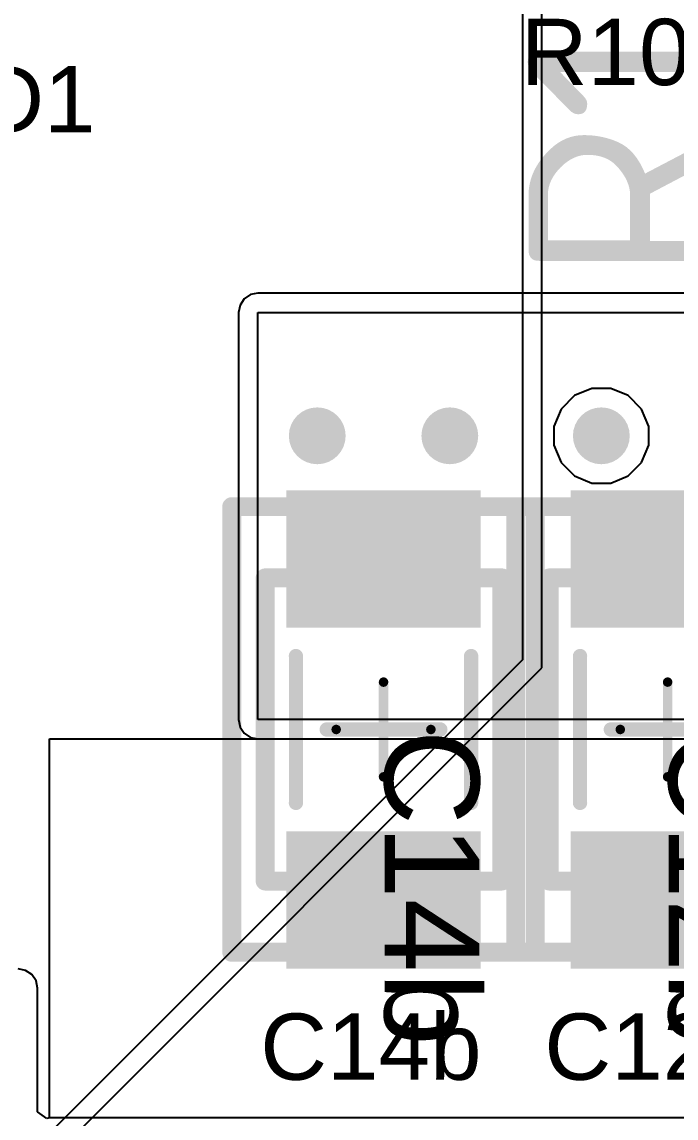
# Model space of a CAD drawing. Header units: inches. Extents: x 0 to 110, y 0 to 95.
# Drawn here: x 32.51 to 39.42, y 43.75 to 55.32 of the extents above; entities that cross this region are included whole.
import ezdxf

# ---------------------------------------------------------------- set-up
doc = ezdxf.new("R2010")
doc.units = ezdxf.units.IN
for name, color, linetype in [('Bottom Courtyard', 56, 'Continuous'), ('Bottom Layer', 5, 'Continuous'), ('Int1', 16, 'Continuous'), ('Int2', 76, 'Continuous'), ('Mechanical 13', 56, 'Continuous'), ('Panelize Outline', 56, 'Continuous'), ('Panelize_Route Cutter Tool Detail', 56, 'Continuous'), ('Top Courtyard', 56, 'Continuous'), ('Top Layer', 1, 'Continuous'), ('Top Overlay', 2, 'Continuous'), ('Top Paste', 8, 'Continuous'), ('Top Solder', 216, 'Continuous'), ('Via Holes', 16, 'Continuous')]:
    doc.layers.add(name, color=color, linetype=linetype)
doc.styles.add('Arial', font='', dxfattribs={"height": 0.2})
doc.styles.add('GOST type B', font='', dxfattribs={"height": 0.2})
doc.styles.get('Arial').set_extended_font_data('Arial')
doc.styles.get('GOST type B').set_extended_font_data('GOST type B')

# ---------------------------------------------------------------- blocks, each defined once
blk = doc.blocks.new('0603R_738')
at = {"layer": 'Top Layer'}
for points in [[(-1.05, -0.475), (-1.05, 0.475), (-0.25, 0.475), (-0.25, -0.475)], [(0.25, -0.475), (0.25, 0.475), (1.05, 0.475), (1.05, -0.475)]]:
    blk.add_hatch(color=1, dxfattribs=at).paths.add_polyline_path(points)
at = {"layer": 'Top Paste'}
for points in [[(-1.05, -0.475), (-1.05, 0.475), (-0.25, 0.475), (-0.25, -0.475)], [(0.25, -0.475), (0.25, 0.475), (1.05, 0.475), (1.05, -0.475)]]:
    blk.add_hatch(color=8, dxfattribs=at).paths.add_polyline_path(points)
at = {"layer": 'Top Solder'}
for points in [[(-1.075, -0.5), (-1.075, 0.5), (-0.225, 0.5), (-0.225, -0.5)], [(0.225, -0.5), (0.225, 0.5), (1.075, 0.5), (1.075, -0.5)]]:
    blk.add_hatch(color=216, dxfattribs=at).paths.add_polyline_path(points)
at = {"layer": 'Panelize Outline'}
for points in [[(-0.85, 0.475, 0.25, 0.25, 0), (-0.85, -0.475, 0.25, 0.25, 0)], [(-0.85, 0.475, 0.25, 0.25, 0), (0.85, 0.475, 0.25, 0.25, 0)], [(0.85, 0.475, 0.25, 0.25, 0), (0.85, -0.475, 0.25, 0.25, 0)], [(-0.85, -0.475, 0.25, 0.25, 0), (0.85, -0.475, 0.25, 0.25, 0)]]:
    blk.add_lwpolyline(points, format="xyseb", dxfattribs=at)
for points in [[(-0.913, 0.475, 0.125, 0.125, 1), (-0.788, 0.475, 0.125, 0.125, 1)], [(-0.913, 0.475, 0.125, 0.125, 1), (-0.788, 0.475, 0.125, 0.125, 1)], [(0.787, 0.475, 0.125, 0.125, 1), (0.912, 0.475, 0.125, 0.125, 1)], [(0.787, 0.475, 0.125, 0.125, 1), (0.912, 0.475, 0.125, 0.125, 1)], [(-0.913, -0.475, 0.125, 0.125, 1), (-0.788, -0.475, 0.125, 0.125, 1)], [(-0.913, -0.475, 0.125, 0.125, 1), (-0.788, -0.475, 0.125, 0.125, 1)], [(0.787, -0.475, 0.125, 0.125, 1), (0.912, -0.475, 0.125, 0.125, 1)], [(0.787, -0.475, 0.125, 0.125, 1), (0.912, -0.475, 0.125, 0.125, 1)]]:
    blk.add_lwpolyline(points, format="xyseb", close=True, dxfattribs=at)
at = {"layer": 'Top Overlay'}
for points in [[(-0.5, 0.725, 0.15, 0.15, 0), (0.5, 0.725, 0.15, 0.15, 0)], [(-0.5, -0.725, 0.15, 0.15, 0), (0.5, -0.725, 0.15, 0.15, 0)]]:
    blk.add_lwpolyline(points, format="xyseb", dxfattribs=at)
for points in [[(-0.537, 0.725, 0.075, 0.075, 1), (-0.462, 0.725, 0.075, 0.075, 1)], [(0.462, 0.725, 0.075, 0.075, 1), (0.537, 0.725, 0.075, 0.075, 1)], [(-0.537, -0.725, 0.075, 0.075, 1), (-0.462, -0.725, 0.075, 0.075, 1)], [(0.462, -0.725, 0.075, 0.075, 1), (0.537, -0.725, 0.075, 0.075, 1)]]:
    blk.add_lwpolyline(points, format="xyseb", close=True, dxfattribs=at)
at = {"layer": 'Panelize Outline', "style": 'GOST type B'}
blk.add_text('R10b', height=2.15, dxfattribs=at).set_placement((-2.4, 1.4))
blk = doc.blocks.new('1206C_758')
at = {"layer": 'Top Layer'}
for points in [[(-2.5, 1), (-1.1, 1), (-1.1, -1), (-2.5, -1)], [(1.1, 1), (2.5, 1), (2.5, -1), (1.1, -1)]]:
    blk.add_hatch(color=1, dxfattribs=at).paths.add_polyline_path(points)
at = {"layer": 'Top Paste'}
for points in [[(-2.5, 1), (-1.1, 1), (-1.1, -1), (-2.5, -1)], [(1.1, 1), (2.5, 1), (2.5, -1), (1.1, -1)]]:
    blk.add_hatch(color=8, dxfattribs=at).paths.add_polyline_path(points)
at = {"layer": 'Top Solder'}
for points in [[(-2.525, 1.025), (-1.075, 1.025), (-1.075, -1.025), (-2.525, -1.025)], [(1.075, 1.025), (2.525, 1.025), (2.525, -1.025), (1.075, -1.025)]]:
    blk.add_hatch(color=216, dxfattribs=at).paths.add_polyline_path(points)
at = {"layer": 'Bottom Courtyard'}
for points in [[(0, -0.5, 0.1, 0.1, 0), (0, 0.5, 0.1, 0.1, 0)], [(0.5, 0, 0.1, 0.1, 0), (-0.5, 0, 0.1, 0.1, 0)]]:
    blk.add_lwpolyline(points, format="xyseb", dxfattribs=at)
for points in [[(-0.025, 0.5, 0.05, 0.05, 1), (0.025, 0.5, 0.05, 0.05, 1)], [(-0.525, 0, 0.05, 0.05, 1), (-0.475, 0, 0.05, 0.05, 1)], [(0.475, 0, 0.05, 0.05, 1), (0.525, 0, 0.05, 0.05, 1)], [(-0.025, -0.5, 0.05, 0.05, 1), (0.025, -0.5, 0.05, 0.05, 1)]]:
    blk.add_lwpolyline(points, format="xyseb", close=True, dxfattribs=at)
at = {"layer": 'Mechanical 13'}
for points in [[(1.6, 1.25, 0.2, 0.2, 0), (-1.6, 1.25, 0.2, 0.2, 0)], [(-1.6, -1.25, 0.2, 0.2, 0), (-1.6, 1.25, 0.2, 0.2, 0)], [(1.6, -1.25, 0.2, 0.2, 0), (1.6, 1.25, 0.2, 0.2, 0)], [(1.6, -1.25, 0.2, 0.2, 0), (-1.6, -1.25, 0.2, 0.2, 0)]]:
    blk.add_lwpolyline(points, format="xyseb", dxfattribs=at)
for points in [[(-1.65, 1.25, 0.1, 0.1, 1), (-1.55, 1.25, 0.1, 0.1, 1)], [(-1.65, 1.25, 0.1, 0.1, 1), (-1.55, 1.25, 0.1, 0.1, 1)], [(1.55, 1.25, 0.1, 0.1, 1), (1.65, 1.25, 0.1, 0.1, 1)], [(1.55, 1.25, 0.1, 0.1, 1), (1.65, 1.25, 0.1, 0.1, 1)], [(-1.65, -1.25, 0.1, 0.1, 1), (-1.55, -1.25, 0.1, 0.1, 1)], [(-1.65, -1.25, 0.1, 0.1, 1), (-1.55, -1.25, 0.1, 0.1, 1)], [(1.55, -1.25, 0.1, 0.1, 1), (1.65, -1.25, 0.1, 0.1, 1)], [(1.55, -1.25, 0.1, 0.1, 1), (1.65, -1.25, 0.1, 0.1, 1)]]:
    blk.add_lwpolyline(points, format="xyseb", close=True, dxfattribs=at)
at = {"layer": 'Panelize_Route Cutter Tool Detail'}
for points in [[(2.352, 1.603, 0.2, 0.2, 0), (-2.352, 1.603, 0.2, 0.2, 0)], [(-2.352, -1.603, 0.2, 0.2, 0), (-2.352, 1.603, 0.2, 0.2, 0)], [(2.352, -1.603, 0.2, 0.2, 0), (2.352, 1.603, 0.2, 0.2, 0)], [(2.352, -1.603, 0.2, 0.2, 0), (-2.352, -1.603, 0.2, 0.2, 0)]]:
    blk.add_lwpolyline(points, format="xyseb", dxfattribs=at)
for points in [[(-2.402, 1.603, 0.1, 0.1, 1), (-2.302, 1.603, 0.1, 0.1, 1)], [(-2.402, 1.603, 0.1, 0.1, 1), (-2.302, 1.603, 0.1, 0.1, 1)], [(2.302, 1.603, 0.1, 0.1, 1), (2.402, 1.603, 0.1, 0.1, 1)], [(2.302, 1.603, 0.1, 0.1, 1), (2.402, 1.603, 0.1, 0.1, 1)], [(-2.402, -1.603, 0.1, 0.1, 1), (-2.302, -1.603, 0.1, 0.1, 1)], [(-2.402, -1.603, 0.1, 0.1, 1), (-2.302, -1.603, 0.1, 0.1, 1)], [(2.302, -1.603, 0.1, 0.1, 1), (2.402, -1.603, 0.1, 0.1, 1)], [(2.302, -1.603, 0.1, 0.1, 1), (2.402, -1.603, 0.1, 0.1, 1)]]:
    blk.add_lwpolyline(points, format="xyseb", close=True, dxfattribs=at)
at = {"layer": 'Top Courtyard'}
for points in [[(2.352, 1.603, 0.2, 0.2, 0), (-2.352, 1.603, 0.2, 0.2, 0)], [(-2.352, -1.603, 0.2, 0.2, 0), (-2.352, 1.603, 0.2, 0.2, 0)], [(2.352, -1.603, 0.2, 0.2, 0), (2.352, 1.603, 0.2, 0.2, 0)], [(2.352, -1.603, 0.2, 0.2, 0), (-2.352, -1.603, 0.2, 0.2, 0)]]:
    blk.add_lwpolyline(points, format="xyseb", dxfattribs=at)
for points in [[(-2.402, 1.603, 0.1, 0.1, 1), (-2.302, 1.603, 0.1, 0.1, 1)], [(-2.402, 1.603, 0.1, 0.1, 1), (-2.302, 1.603, 0.1, 0.1, 1)], [(2.302, 1.603, 0.1, 0.1, 1), (2.402, 1.603, 0.1, 0.1, 1)], [(2.302, 1.603, 0.1, 0.1, 1), (2.402, 1.603, 0.1, 0.1, 1)], [(-2.402, -1.603, 0.1, 0.1, 1), (-2.302, -1.603, 0.1, 0.1, 1)], [(-2.402, -1.603, 0.1, 0.1, 1), (-2.302, -1.603, 0.1, 0.1, 1)], [(2.302, -1.603, 0.1, 0.1, 1), (2.402, -1.603, 0.1, 0.1, 1)], [(2.302, -1.603, 0.1, 0.1, 1), (2.402, -1.603, 0.1, 0.1, 1)]]:
    blk.add_lwpolyline(points, format="xyseb", close=True, dxfattribs=at)
at = {"layer": 'Top Overlay'}
for points in [[(0.775, 0.925, 0.15, 0.15, 0), (-0.775, 0.925, 0.15, 0.15, 0)], [(0, 0, 0.15, 0.15, 0), (0, 0.6, 0.15, 0.15, 0)], [(0, -0.6, 0.15, 0.15, 0), (0, 0, 0.15, 0.15, 0)], [(0.775, -0.925, 0.15, 0.15, 0), (-0.775, -0.925, 0.15, 0.15, 0)]]:
    blk.add_lwpolyline(points, format="xyseb", dxfattribs=at)
for points in [[(-0.813, 0.925, 0.075, 0.075, 1), (-0.737, 0.925, 0.075, 0.075, 1)], [(0.737, 0.925, 0.075, 0.075, 1), (0.813, 0.925, 0.075, 0.075, 1)], [(-0.038, 0.6, 0.075, 0.075, 1), (0.038, 0.6, 0.075, 0.075, 1)], [(-0.038, 0, 0.075, 0.075, 1), (0.038, 0, 0.075, 0.075, 1)], [(-0.038, 0, 0.075, 0.075, 1), (0.038, 0, 0.075, 0.075, 1)], [(-0.038, -0.6, 0.075, 0.075, 1), (0.038, -0.6, 0.075, 0.075, 1)], [(-0.813, -0.925, 0.075, 0.075, 1), (-0.737, -0.925, 0.075, 0.075, 1)], [(0.737, -0.925, 0.075, 0.075, 1), (0.813, -0.925, 0.075, 0.075, 1)]]:
    blk.add_lwpolyline(points, format="xyseb", close=True, dxfattribs=at)
at = {"layer": 'Panelize_Route Cutter Tool Detail', "style": 'Arial'}
blk.add_text('C14b', height=1, dxfattribs=at).set_placement((0, 0.011))
blk = doc.blocks.new('1206C_760')
at = {"layer": 'Top Layer'}
for points in [[(-2.5, 1), (-1.1, 1), (-1.1, -1), (-2.5, -1)], [(1.1, 1), (2.5, 1), (2.5, -1), (1.1, -1)]]:
    blk.add_hatch(color=1, dxfattribs=at).paths.add_polyline_path(points)
at = {"layer": 'Top Paste'}
for points in [[(-2.5, 1), (-1.1, 1), (-1.1, -1), (-2.5, -1)], [(1.1, 1), (2.5, 1), (2.5, -1), (1.1, -1)]]:
    blk.add_hatch(color=8, dxfattribs=at).paths.add_polyline_path(points)
at = {"layer": 'Top Solder'}
for points in [[(-2.525, 1.025), (-1.075, 1.025), (-1.075, -1.025), (-2.525, -1.025)], [(1.075, 1.025), (2.525, 1.025), (2.525, -1.025), (1.075, -1.025)]]:
    blk.add_hatch(color=216, dxfattribs=at).paths.add_polyline_path(points)
at = {"layer": 'Bottom Courtyard'}
for points in [[(0, -0.5, 0.1, 0.1, 0), (0, 0.5, 0.1, 0.1, 0)], [(0.5, 0, 0.1, 0.1, 0), (-0.5, 0, 0.1, 0.1, 0)]]:
    blk.add_lwpolyline(points, format="xyseb", dxfattribs=at)
for points in [[(-0.025, 0.5, 0.05, 0.05, 1), (0.025, 0.5, 0.05, 0.05, 1)], [(-0.525, 0, 0.05, 0.05, 1), (-0.475, 0, 0.05, 0.05, 1)], [(0.475, 0, 0.05, 0.05, 1), (0.525, 0, 0.05, 0.05, 1)], [(-0.025, -0.5, 0.05, 0.05, 1), (0.025, -0.5, 0.05, 0.05, 1)]]:
    blk.add_lwpolyline(points, format="xyseb", close=True, dxfattribs=at)
at = {"layer": 'Mechanical 13'}
for points in [[(1.6, 1.25, 0.2, 0.2, 0), (-1.6, 1.25, 0.2, 0.2, 0)], [(-1.6, -1.25, 0.2, 0.2, 0), (-1.6, 1.25, 0.2, 0.2, 0)], [(1.6, -1.25, 0.2, 0.2, 0), (1.6, 1.25, 0.2, 0.2, 0)], [(1.6, -1.25, 0.2, 0.2, 0), (-1.6, -1.25, 0.2, 0.2, 0)]]:
    blk.add_lwpolyline(points, format="xyseb", dxfattribs=at)
for points in [[(-1.65, 1.25, 0.1, 0.1, 1), (-1.55, 1.25, 0.1, 0.1, 1)], [(-1.65, 1.25, 0.1, 0.1, 1), (-1.55, 1.25, 0.1, 0.1, 1)], [(1.55, 1.25, 0.1, 0.1, 1), (1.65, 1.25, 0.1, 0.1, 1)], [(1.55, 1.25, 0.1, 0.1, 1), (1.65, 1.25, 0.1, 0.1, 1)], [(-1.65, -1.25, 0.1, 0.1, 1), (-1.55, -1.25, 0.1, 0.1, 1)], [(-1.65, -1.25, 0.1, 0.1, 1), (-1.55, -1.25, 0.1, 0.1, 1)], [(1.55, -1.25, 0.1, 0.1, 1), (1.65, -1.25, 0.1, 0.1, 1)], [(1.55, -1.25, 0.1, 0.1, 1), (1.65, -1.25, 0.1, 0.1, 1)]]:
    blk.add_lwpolyline(points, format="xyseb", close=True, dxfattribs=at)
at = {"layer": 'Panelize_Route Cutter Tool Detail'}
for points in [[(2.352, 1.603, 0.2, 0.2, 0), (-2.352, 1.603, 0.2, 0.2, 0)], [(-2.352, -1.603, 0.2, 0.2, 0), (-2.352, 1.603, 0.2, 0.2, 0)], [(2.352, -1.603, 0.2, 0.2, 0), (2.352, 1.603, 0.2, 0.2, 0)], [(2.352, -1.603, 0.2, 0.2, 0), (-2.352, -1.603, 0.2, 0.2, 0)]]:
    blk.add_lwpolyline(points, format="xyseb", dxfattribs=at)
for points in [[(-2.402, 1.603, 0.1, 0.1, 1), (-2.302, 1.603, 0.1, 0.1, 1)], [(-2.402, 1.603, 0.1, 0.1, 1), (-2.302, 1.603, 0.1, 0.1, 1)], [(2.302, 1.603, 0.1, 0.1, 1), (2.402, 1.603, 0.1, 0.1, 1)], [(2.302, 1.603, 0.1, 0.1, 1), (2.402, 1.603, 0.1, 0.1, 1)], [(-2.402, -1.603, 0.1, 0.1, 1), (-2.302, -1.603, 0.1, 0.1, 1)], [(-2.402, -1.603, 0.1, 0.1, 1), (-2.302, -1.603, 0.1, 0.1, 1)], [(2.302, -1.603, 0.1, 0.1, 1), (2.402, -1.603, 0.1, 0.1, 1)], [(2.302, -1.603, 0.1, 0.1, 1), (2.402, -1.603, 0.1, 0.1, 1)]]:
    blk.add_lwpolyline(points, format="xyseb", close=True, dxfattribs=at)
at = {"layer": 'Top Courtyard'}
for points in [[(2.352, 1.603, 0.2, 0.2, 0), (-2.352, 1.603, 0.2, 0.2, 0)], [(-2.352, -1.603, 0.2, 0.2, 0), (-2.352, 1.603, 0.2, 0.2, 0)], [(2.352, -1.603, 0.2, 0.2, 0), (2.352, 1.603, 0.2, 0.2, 0)], [(2.352, -1.603, 0.2, 0.2, 0), (-2.352, -1.603, 0.2, 0.2, 0)]]:
    blk.add_lwpolyline(points, format="xyseb", dxfattribs=at)
for points in [[(-2.402, 1.603, 0.1, 0.1, 1), (-2.302, 1.603, 0.1, 0.1, 1)], [(-2.402, 1.603, 0.1, 0.1, 1), (-2.302, 1.603, 0.1, 0.1, 1)], [(2.302, 1.603, 0.1, 0.1, 1), (2.402, 1.603, 0.1, 0.1, 1)], [(2.302, 1.603, 0.1, 0.1, 1), (2.402, 1.603, 0.1, 0.1, 1)], [(-2.402, -1.603, 0.1, 0.1, 1), (-2.302, -1.603, 0.1, 0.1, 1)], [(-2.402, -1.603, 0.1, 0.1, 1), (-2.302, -1.603, 0.1, 0.1, 1)], [(2.302, -1.603, 0.1, 0.1, 1), (2.402, -1.603, 0.1, 0.1, 1)], [(2.302, -1.603, 0.1, 0.1, 1), (2.402, -1.603, 0.1, 0.1, 1)]]:
    blk.add_lwpolyline(points, format="xyseb", close=True, dxfattribs=at)
at = {"layer": 'Top Overlay'}
for points in [[(0.775, 0.925, 0.15, 0.15, 0), (-0.775, 0.925, 0.15, 0.15, 0)], [(0, 0, 0.15, 0.15, 0), (0, 0.6, 0.15, 0.15, 0)], [(0, -0.6, 0.15, 0.15, 0), (0, 0, 0.15, 0.15, 0)], [(0.775, -0.925, 0.15, 0.15, 0), (-0.775, -0.925, 0.15, 0.15, 0)]]:
    blk.add_lwpolyline(points, format="xyseb", dxfattribs=at)
for points in [[(-0.813, 0.925, 0.075, 0.075, 1), (-0.737, 0.925, 0.075, 0.075, 1)], [(0.737, 0.925, 0.075, 0.075, 1), (0.813, 0.925, 0.075, 0.075, 1)], [(-0.038, 0.6, 0.075, 0.075, 1), (0.038, 0.6, 0.075, 0.075, 1)], [(-0.038, 0, 0.075, 0.075, 1), (0.038, 0, 0.075, 0.075, 1)], [(-0.038, 0, 0.075, 0.075, 1), (0.038, 0, 0.075, 0.075, 1)], [(-0.038, -0.6, 0.075, 0.075, 1), (0.038, -0.6, 0.075, 0.075, 1)], [(-0.813, -0.925, 0.075, 0.075, 1), (-0.737, -0.925, 0.075, 0.075, 1)], [(0.737, -0.925, 0.075, 0.075, 1), (0.813, -0.925, 0.075, 0.075, 1)]]:
    blk.add_lwpolyline(points, format="xyseb", close=True, dxfattribs=at)
at = {"layer": 'Panelize_Route Cutter Tool Detail', "style": 'Arial'}
blk.add_text('C12b', height=1, dxfattribs=at).set_placement((0, 0.011))

msp = doc.modelspace()

# ---------------------------------------------------------------- hatches: boundary and pattern name
at = {"layer": 'Bottom Layer'}
h = msp.add_hatch(color=5, dxfattribs=at)
edge = h.paths.add_edge_path()
edge.add_arc((35.627, 50.948), 0.3, 0, 360)
h = msp.add_hatch(color=5, dxfattribs=at)
edge = h.paths.add_edge_path()
edge.add_arc((37.027, 50.948), 0.3, 0, 360)
h = msp.add_hatch(color=5, dxfattribs=at)
edge = h.paths.add_edge_path()
edge.add_arc((38.627, 50.948), 0.3, 0, 360)
at = {"layer": 'Int1'}
h = msp.add_hatch(color=16, dxfattribs=at)
edge = h.paths.add_edge_path()
edge.add_arc((35.627, 50.948), 0.3, 0, 360)
h = msp.add_hatch(color=16, dxfattribs=at)
edge = h.paths.add_edge_path()
edge.add_arc((37.027, 50.948), 0.3, 0, 360)
h = msp.add_hatch(color=16, dxfattribs=at)
edge = h.paths.add_edge_path()
edge.add_arc((38.627, 50.948), 0.3, 0, 360)
at = {"layer": 'Int2'}
h = msp.add_hatch(color=76, dxfattribs=at)
edge = h.paths.add_edge_path()
edge.add_arc((35.627, 50.948), 0.3, 0, 360)
h = msp.add_hatch(color=76, dxfattribs=at)
edge = h.paths.add_edge_path()
edge.add_arc((37.027, 50.948), 0.3, 0, 360)
h = msp.add_hatch(color=76, dxfattribs=at)
edge = h.paths.add_edge_path()
edge.add_arc((38.627, 50.948), 0.3, 0, 360)
at = {"layer": 'Top Layer'}
h = msp.add_hatch(color=1, dxfattribs=at)
edge = h.paths.add_edge_path()
edge.add_arc((35.627, 50.948), 0.3, 0, 360)
h = msp.add_hatch(color=1, dxfattribs=at)
edge = h.paths.add_edge_path()
edge.add_arc((37.027, 50.948), 0.3, 0, 360)
h = msp.add_hatch(color=1, dxfattribs=at)
edge = h.paths.add_edge_path()
edge.add_arc((38.627, 50.948), 0.3, 0, 360)
at = {"layer": 'Via Holes'}
h = msp.add_hatch(color=7, dxfattribs=at)
edge = h.paths.add_edge_path()
edge.add_arc((35.627, 50.948), 0.15, 0, 360)
h = msp.add_hatch(color=7, dxfattribs=at)
edge = h.paths.add_edge_path()
edge.add_arc((37.027, 50.948), 0.15, 0, 360)
h = msp.add_hatch(color=7, dxfattribs=at)
edge = h.paths.add_edge_path()
edge.add_arc((38.627, 50.948), 0.15, 0, 360)

# ---------------------------------------------------------------- linework, layer by layer
at = {"layer": 'Int1'}
for p, q in [((37.796, 77.5), (37.796, 48.584)), ((38, 48.5), (38, 77.5)), ((38.528, 51.448), (38.344, 51.372)), ((38.726, 51.448), (38.528, 51.448)), ((38.91, 51.372), (38.726, 51.448)), ((38.344, 51.372), (38.203, 51.231)), ((39.051, 51.231), (38.91, 51.372)), ((38.203, 51.231), (38.127, 51.047)), ((39.127, 51.047), (39.051, 51.231)), ((38.127, 51.047), (38.127, 50.849)), ((39.127, 50.849), (39.127, 51.047)), ((38.127, 50.849), (38.203, 50.665)), ((39.051, 50.665), (39.127, 50.849)), ((38.203, 50.665), (38.344, 50.524)), ((38.91, 50.524), (39.051, 50.665)), ((38.344, 50.524), (38.528, 50.448)), ((38.726, 50.448), (38.91, 50.524)), ((38.528, 50.448), (38.726, 50.448)), ((37.796, 48.584), (16.856, 27.644)), ((17, 27.5), (38, 48.5))]:
    msp.add_line(p, q, dxfattribs=at)
at = {"layer": 'Top Layer'}
for p, q in [((34.922, 52.438), (34.856, 52.394)), ((35, 52.454), (34.922, 52.438)), ((40.89, 52.454), (35, 52.454)), ((34.812, 52.328), (34.796, 52.25)), ((34.856, 52.394), (34.812, 52.328)), ((34.796, 52.25), (34.796, 47.952)), ((35, 47.952), (35, 52.25)), ((35, 52.25), (42.794, 52.25)), ((34.796, 47.952), (34.812, 47.874)), ((46.927, 47.952), (35, 47.952)), ((34.812, 47.874), (34.856, 47.808)), ((34.856, 47.808), (34.922, 47.764)), ((32.8, 43.748), (32.8, 47.748)), ((32.8, 47.748), (46.927, 47.748)), ((34.922, 47.764), (35, 47.748)), ((35, 47.748), (46.927, 47.748)), ((32.547, 45.305), (32.469, 45.321)), ((32.613, 45.261), (32.547, 45.305)), ((32.658, 45.195), (32.613, 45.261)), ((32.673, 45.117), (32.658, 45.195)), ((32.673, 43.811), (32.673, 45.117)), ((32.773, 43.743), (32.673, 43.811)), ((32.8, 43.748), (32.773, 43.743)), ((41.546, 43.748), (32.8, 43.748)), ((41.546, 43.748), (32.8, 43.748))]:
    msp.add_line(p, q, dxfattribs=at)

# ---------------------------------------------------------------- block references
for name, p, rotation in [('0603R_738', (41.4, 54.975), 90), ('1206C_758', (36.327, 47.848), 270), ('1206C_760', (39.327, 47.848), 270)]:
    msp.add_blockref(name, p, dxfattribs=dict(rotation=rotation))

# ---------------------------------------------------------------- texts
at = {"layer": 'Top Overlay', "style": 'Arial'}
for s, p in [('R10b', (37.775, 54.65)), ('VD1', (31.384, 54.15)), ('C14b', (35.025, 44.15)), ('C12b', (38.025, 44.15))]:
    msp.add_text(s, height=0.7, dxfattribs=at).set_placement(p)

doc.saveas('drawing.dxf')
